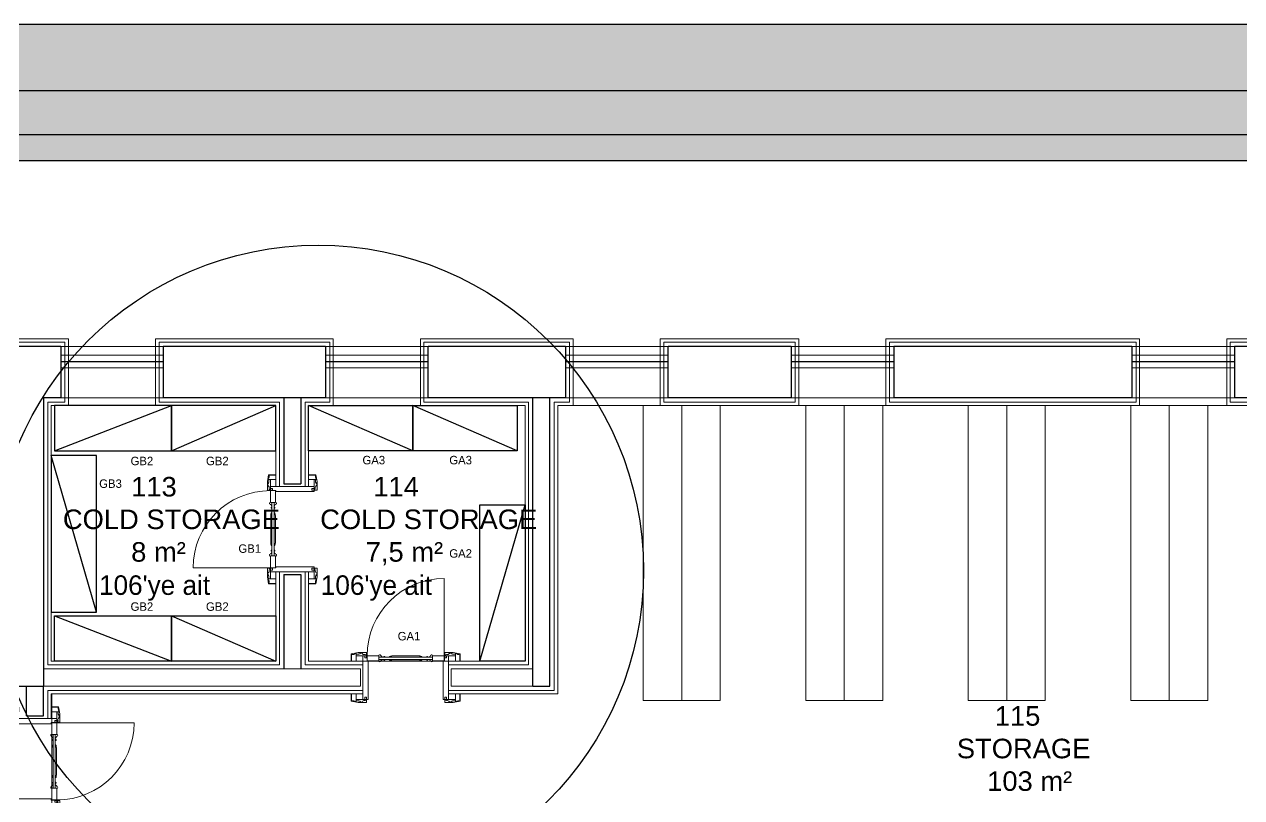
# Model space of a CAD drawing. Header units: millimetres. Extents: x 4346 to 24970, y -10214 to -5839.
# Drawn here: x 14604 to 16027, y -6885 to -5981 of the extents above; entities that cross this region are included whole.
import ezdxf

# ---------------------------------------------------------------- set-up
doc = ezdxf.new("R2010")
doc.units = ezdxf.units.MM
doc.layers.add('a_mermer', color=143, linetype='Continuous', lineweight=0, transparency=0.2)
doc.layers.add('a_parke', color=35, linetype='Continuous', lineweight=0, transparency=0.2)
for name, color, linetype, lineweight in [('Duvar', 7, 'Continuous', 30), ('duvar mevcut', 55, 'Continuous', 30), ('kırılabilir duvar', 163, 'Continuous', 30), ('QAPI_UST_KESIM', 1, 'Continuous', 5), ('TEFRIS', 11, 'Continuous', 15), ('WL - ALÇIPAN KAPLAMA', 30, 'Continuous', 15), ('YAZıMAHAL', 152, 'Continuous', 20)]:
    doc.layers.add(name, color=color, linetype=linetype, lineweight=lineweight)
doc.layers.add('S2000-002 Çizgi', color=1, linetype='Continuous')
doc.styles.add('STYLUS BT', font='stylu.ttf')
doc.styles.add('TAKSİM', font='GOTHIC.TTF', dxfattribs={"height": 20})

# ---------------------------------------------------------------- blocks, each defined once
blk = doc.blocks.new('kapipervaz')
at = {"layer": 'QAPI_UST_KESIM'}
for p, q in [((76393.2, 185959.7), (76395.2, 185959.7)), ((76393.2, 185959.7), (76393.2, 185956.3)), ((76393.2, 185957.2), (76405.6, 185957.2)), ((76395.2, 185959.7), (76395.2, 185957.2)), ((76402.2, 185954.9), (76400.8, 185954.9)), ((76405.6, 185955.5), (76402.2, 185955.5)), ((76402.2, 185955.5), (76402.2, 185954.9)), ((76405.6, 185957.2), (76405.6, 185963.7)), ((76405.6, 185963.7), (76410.8, 185963.7)), ((76405.6, 185957.2), (76405.6, 185955.5)), ((76405.6, 185955.5), (76405.6, 185955.1)), ((76407, 185955.1), (76407.2, 185955.1)), ((76410.8, 185963.7), (76410.8, 185955.7))]:
    blk.add_line(p, q, dxfattribs=at)
for centre, radius, start, end in [((76393.3, 185956.3), 0.154, 164.5943, 245.8606), ((76393.7, 185953.6), 2.61, 60.471, 98.9376), ((76395.2, 185956), 0.275, 217.0222, 348.7051), ((76395.7, 185952.3), 3.62, 35.9499, 94.6026), ((76399.6, 185955.1), 1.15, 211.4655, 352.0444), ((76406.3, 185955.3), 0.766, 199.2135, 337.6241), ((76409, 185953), 2.73, 74.455, 132.3462), ((76410.3, 185955.8), 0.516, 194.6871, 347.1328)]:
    blk.add_arc(centre, radius, start, end, dxfattribs=at)
blk = doc.blocks.new('papuc1')
at = {"layer": 'QAPI_UST_KESIM'}
for p, q in [((76393.2, 185928.6), (76401.3, 185930.1)), ((76393.2, 185920), (76393.2, 185928.6)), ((76401.3, 185930.1), (76411.2, 185930.1)), ((76411.2, 185925.7), (76411.2, 185930.1))]:
    blk.add_line(p, q, dxfattribs=at)
blk = doc.blocks.new('kk')
at = {"layer": 'QAPI_UST_KESIM'}
for p, q in [((-22.3, 93.9), (28.9, 93.9)), ((-22.3, 89.6), (-22.3, 87.8)), ((-22.3, 87.8), (22.3, 87.8)), ((22.3, 89.2), (22.3, 87.8)), ((22.8, 89), (28.9, 89)), ((22.8, 75.2), (22.8, 89)), ((28.8, 75.2), (28.8, 89)), ((22.6, 72.9), (22.6, 73.2)), ((25.8, 75.2), (22.8, 75.2)), ((24.5, 71.3), (23.9, 71.3)), ((24.5, 75.2), (24.5, 12.6)), ((25.7, 75.2), (28.8, 75.2)), ((27, 75.2), (27, 12.6)), ((27, 71.3), (27.6, 71.3)), ((28.9, 72.9), (28.9, 73.2)), ((23.3, 60.1), (23, 60.1)), ((23, 60.1), (23, 54.5)), ((28.2, 60.1), (28.5, 60.1)), ((28.5, 60.1), (28.5, 54.5)), ((23, 27.6), (23, 54.5)), ((28.5, 27.6), (28.5, 54.5)), ((22.6, 14.9), (22.6, 14.6)), ((23.3, 27.6), (23, 27.6)), ((24.5, 16.5), (23.9, 16.5)), ((27, 16.5), (27.6, 16.5)), ((28.2, 27.6), (28.5, 27.6)), ((28.9, 14.9), (28.9, 14.6)), ((-22.3, -1.8), (-22.3, 0)), ((-22.3, 0), (22.3, 0)), ((22.3, -1.4), (22.3, 0)), ((22.8, 12.6), (22.8, -1.2)), ((25.8, 12.6), (22.8, 12.6)), ((25.7, 12.6), (28.8, 12.6)), ((28.8, 12.6), (28.8, -1.2)), ((-22.3, -6.1), (28.9, -6.1)), ((22.8, -1.2), (28.9, -1.2)), ((28.8, -1.2), (22.8, -1.2))]:
    blk.add_line(p, q, dxfattribs=at)
for points in [[(22.3, 89.2), (28.8, 89.2), (28.8, 89.6)], [(28.8, -1.8), (28.8, -1.4), (22.3, -1.4)], [(28.9, -1.2), (119.1, -1.2)]]:
    blk.add_lwpolyline(points, dxfattribs=at)
for points in [[(24.6, 68.3), (24.1, 68.3), (24.1, 68.5, -1), (24.1, 69.5), (24.1, 69.8), (24.6, 69.8)], [(27, 68.3), (27.5, 68.3), (27.5, 68.5, 1), (27.5, 69.5), (27.5, 69.8), (27, 69.8)], [(24.5, 18), (24, 18), (24, 18.3, -1), (24, 19.3), (24, 19.5), (24.5, 19.5)], [(27, 18), (27.5, 18), (27.5, 18.3, 1), (27.5, 19.3), (27.5, 19.5), (27, 19.5)]]:
    blk.add_lwpolyline(points, format="xyb", dxfattribs=at)
for centre, radius, start, end in [((28.9, -1.2), 90.2, 0, 90), ((28.9, -1.2), 90.2, 0, 90), ((22.8, 74.4), 1.2, 89.5197, 264.3977), ((22, 71), 2, 6.7173, 70.3239), ((29.6, 71), 2, 109.6761, 173.2827), ((28.8, 74.4), 1.2, 275.6023, 90.4803), ((36.4, 60.7), 13.1, 175.8979, 182.55), ((25.3, 61.5), 1.92, 113.3486, 175.4857), ((26.3, 61.5), 1.92, 4.5143, 66.6514), ((15.1, 60.7), 13.1, 357.45, 4.1021), ((22.8, 13.4), 1.2, 95.6023, 270.4803), ((22, 16.8), 2, 289.6761, 353.2827), ((36.4, 27.1), 13.1, 177.45, 184.1021), ((25.3, 26.3), 1.92, 184.5143, 246.6514), ((26.3, 26.3), 1.92, 293.3486, 355.4857), ((29.6, 16.8), 2, 186.7173, 250.3239), ((15.1, 27.1), 13.1, 355.8979, 2.55), ((28.8, 13.4), 1.2, 269.5197, 84.3977)]:
    blk.add_arc(centre, radius, start, end, dxfattribs=at)
at = {"layer": 'QAPI_UST_KESIM', "extrusion": (0, 0, -1), "zscale": -1}
for name, p, rotation in [('papuc1', (-185904.3, 76500.8), 270), ('kapipervaz', (185979.4, -76303.6), 90.00000000000001), ('kapipervaz', (-185986, 76391.4), 270), ('papuc1', (185897.7, -76413), 90.00000000000001)]:
    blk.add_blockref(name, p, dxfattribs=dict(at, rotation=rotation))
at = {"layer": 'QAPI_UST_KESIM'}
for name, p, rotation in [('papuc1', (-185897.7, 76500.8), 270), ('kapipervaz', (185986, -76303.6), 90.00000000000001), ('papuc1', (185904.3, -76413), 90.00000000000001), ('kapipervaz', (-185979.4, 76391.4), 270)]:
    blk.add_blockref(name, p, dxfattribs=dict(at, rotation=rotation))

msp = doc.modelspace()

# ---------------------------------------------------------------- hatches: boundary and pattern name
at = {"layer": 'Duvar'}
h = msp.add_hatch(color=256, dxfattribs=at)
h.dxf.hatch_style = 1
h.paths.add_polyline_path([(11668.2, -10136.8), (17499.2, -10136.8), (17499.2, -6058.9), (11668.2, -6058.9)], flags=16)
h.paths.add_polyline_path([(11590.6, -10214.3), (17576.7, -10214.3), (17576.7, -5981.3), (11590.6, -5981.3)])
at = {"layer": 'Duvar', "true_color": 0x636466}
h = msp.add_hatch(color=251, dxfattribs=at)
h.dxf.hatch_style = 1
h.paths.add_polyline_path([(11719.9, -10085.1), (17447.5, -10085.1), (17447.5, -6110.6), (11719.9, -6110.6)], flags=16)
h.paths.add_polyline_path([(11668.2, -10136.8), (17499.2, -10136.8), (17499.2, -6058.9), (11668.2, -6058.9)])
at = {"layer": 'Duvar'}
h = msp.add_hatch(color=256, dxfattribs=at)
h.dxf.hatch_style = 1
h.paths.add_polyline_path([(11750.1, -10054.9), (17417.3, -10054.9), (17417.3, -6140.7), (11750.1, -6140.7)], flags=16)
h.paths.add_polyline_path([(11719.9, -10085.1), (17447.5, -10085.1), (17447.5, -6110.6), (11719.9, -6110.6)])

# ---------------------------------------------------------------- linework, layer by layer
at = {"color": 5, "lineweight": 0}
for p, q in [((14646.7, -6357.8), (14766.7, -6357.8)), ((14956.4, -6357.8), (15076.4, -6357.8)), ((15236.7, -6357.8), (15356.7, -6357.8)), ((15500.5, -6357.8), (15620.5, -6357.8)), ((15898.9, -6357.8), (16018.9, -6357.8)), ((14646.7, -6367.8), (14766.7, -6367.8)), ((14956.4, -6367.8), (15076.4, -6367.8)), ((15236.7, -6367.8), (15356.7, -6367.8)), ((15500.5, -6367.8), (15620.5, -6367.8)), ((15898.9, -6367.8), (16018.9, -6367.8)), ((14646.7, -6382.8), (14766.7, -6382.8)), ((14956.4, -6382.8), (15076.4, -6382.8)), ((15236.7, -6382.8), (15356.7, -6382.8)), ((15500.5, -6382.8), (15620.5, -6382.8)), ((15898.9, -6382.8), (16018.9, -6382.8)), ((14646.7, -6417.8), (14766.7, -6417.8)), ((14956.4, -6417.8), (15076.4, -6417.8)), ((15236.7, -6417.8), (15356.7, -6417.8)), ((15500.5, -6417.8), (15620.5, -6417.8)), ((15898.9, -6417.8), (16018.9, -6417.8))]:
    msp.add_line(p, q, dxfattribs=at)
at = {"color": 5, "lineweight": 30}
for p, q in [((14646.7, -6375.3), (14766.7, -6375.3)), ((14956.4, -6375.3), (15076.4, -6375.3)), ((15236.7, -6375.3), (15356.7, -6375.3)), ((15500.5, -6375.3), (15620.5, -6375.3)), ((15898.9, -6375.3), (16018.9, -6375.3))]:
    msp.add_line(p, q, dxfattribs=at)
at = {"layer": 'a_mermer'}
for points in [[(14898.4, -6725.8), (14635.7, -6725.8), (14635.7, -6426.8), (14898.4, -6426.8)], [(14936.4, -6426.8), (15189.7, -6426.8), (15189.7, -6725.8), (14936.4, -6725.8)], [(15227.7, -6426.8), (16662.7, -6426.8), (16662.7, -6764.9)], [(14635.7, -6763.8), (14636.4, -6763.8), (14636.4, -6921.8), (14636.4, -6921.8)], [(14635.7, -6792.8), (14635.7, -6763.8)]]:
    msp.add_lwpolyline(points, dxfattribs=at)
at = {"layer": 'Duvar'}
for p, q in [((14907.4, -6417.8), (14907.4, -6518.4)), ((14927.4, -6417.8), (14927.4, -6518.4)), ((15198.7, -6754.8), (15198.7, -6417.8)), ((15218.7, -6754.8), (15218.7, -6417.8)), ((14907.4, -6518.4), (14927.4, -6518.4)), ((14907.4, -6624.4), (14907.4, -6734.8)), ((14907.4, -6624.4), (14927.4, -6624.4)), ((14927.4, -6624.4), (14927.4, -6734.8)), ((15198.7, -6754.8), (15218.7, -6754.8)), ((14606.7, -6789.5), (14626.7, -6789.5))]:
    msp.add_line(p, q, dxfattribs=at)
for points in [[(11590.6, -10214.3), (17576.7, -10214.3), (17576.7, -5981.3), (11590.6, -5981.3)], [(11668.2, -10136.8), (17499.2, -10136.8), (17499.2, -6058.9), (11668.2, -6058.9)], [(11719.9, -10085.1), (17447.5, -10085.1), (17447.5, -6110.6), (11719.9, -6110.6)], [(11750.1, -10054.9), (17417.3, -10054.9), (17417.3, -6140.7), (11750.1, -6140.7)]]:
    msp.add_lwpolyline(points, close=True, dxfattribs=at)
for points in [[(14606.7, -6789.5), (14606.7, -6754.8)], [(14626.7, -6789.5), (14626.7, -6754.8)]]:
    msp.add_lwpolyline(points, dxfattribs=at)
msp.add_circle((14947.8, -6619.7), 380.3, dxfattribs=at)
at = {"layer": 'duvar mevcut', "lineweight": 30}
for p, q in [((14766.7, -6357.8), (14766.7, -6417.8)), ((15076.4, -6417.8), (15076.4, -6357.8)), ((15356.7, -6417.8), (15356.7, -6357.8))]:
    msp.add_line(p, q, dxfattribs=at)
for points in [[(14646.7, -6357.8), (14566.7, -6357.8)], [(14646.7, -6357.8), (14646.7, -6417.8)], [(14956.4, -6357.8), (14766.7, -6357.8)], [(14956.4, -6357.8), (14956.4, -6417.8)], [(15236.7, -6357.8), (15076.4, -6357.8)], [(15236.7, -6357.8), (15236.7, -6417.8)], [(15500.5, -6357.8), (15356.7, -6357.8)], [(15500.5, -6357.8), (15500.5, -6417.8)], [(15898.9, -6357.8), (15620.5, -6357.8)], [(15620.5, -6357.8), (15620.5, -6417.8)], [(15898.9, -6357.8), (15898.9, -6417.8)], [(16219.5, -6357.8), (16018.9, -6357.8)], [(16018.9, -6357.8), (16018.9, -6417.8)], [(14626.7, -6417.8), (14626.7, -6754.8)], [(14646.7, -6417.8), (14626.7, -6417.8)], [(14956.4, -6417.8), (14766.7, -6417.8)], [(15236.7, -6417.8), (15076.4, -6417.8)], [(15500.5, -6417.8), (15356.7, -6417.8)], [(15898.9, -6417.8), (15620.5, -6417.8)], [(16219.5, -6417.8), (16018.9, -6417.8)], [(14431.7, -6754.8), (14626.7, -6754.8)]]:
    msp.add_lwpolyline(points, dxfattribs=at)
at = {"layer": 'kırılabilir duvar', "lineweight": 13}
msp.add_lwpolyline([(14626.7, -6734.8), (14626.7, -6754.8), (14997.1, -6754.8), (14997.1, -6734.8)], close=True, dxfattribs=at)
msp.add_lwpolyline([(15198.7, -6734.8), (15103.1, -6734.8), (15103.1, -6754.8), (15198.7, -6754.8)], dxfattribs=at)
at = {"layer": 'S2000-002 Çizgi'}
for p, q in [((14639.4, -6479.8), (14776.4, -6426.8)), ((14776.4, -6479.8), (14898.4, -6426.8)), ((15058.4, -6479.8), (14936.4, -6426.8)), ((15180.4, -6479.8), (15058.4, -6426.8)), ((14688.7, -6668.3), (14635.7, -6485.3)), ((15136.7, -6725.8), (15189.7, -6542.8)), ((14639.4, -6672.8), (14776.4, -6725.8)), ((14776.4, -6672.8), (14898.4, -6725.8))]:
    msp.add_line(p, q, dxfattribs=at)
for points in [[(14639.4, -6479.8), (14776.4, -6479.8), (14776.4, -6426.8), (14639.4, -6426.8)], [(14776.4, -6479.8), (14898.4, -6479.8), (14898.4, -6426.8), (14776.4, -6426.8)], [(15058.4, -6479.8), (14936.4, -6479.8), (14936.4, -6426.8), (15058.4, -6426.8)], [(15180.4, -6479.8), (15058.4, -6479.8), (15058.4, -6426.8), (15180.4, -6426.8)], [(14688.7, -6668.3), (14688.7, -6485.3), (14635.7, -6485.3), (14635.7, -6668.3)], [(15136.7, -6725.8), (15136.7, -6542.8), (15189.7, -6542.8), (15189.7, -6725.8)], [(14639.4, -6672.8), (14776.4, -6672.8), (14776.4, -6725.8), (14639.4, -6725.8)], [(14776.4, -6672.8), (14898.4, -6672.8), (14898.4, -6725.8), (14776.4, -6725.8)]]:
    msp.add_lwpolyline(points, close=True, dxfattribs=at)
at = {"layer": 'TEFRIS'}
for points in [[(15327.7, -6771.5), (15327.7, -6426.8), (15372.7, -6426.8), (15372.7, -6771.5), (15327.7, -6771.5)], [(15372.7, -6771.5), (15372.7, -6426.8), (15417.7, -6426.8), (15417.7, -6771.5), (15372.7, -6771.5)], [(15517.7, -6771.5), (15517.7, -6426.8), (15562.7, -6426.8), (15562.7, -6771.5), (15517.7, -6771.5)], [(15562.7, -6771.5), (15562.7, -6426.8), (15607.7, -6426.8), (15607.7, -6771.5), (15562.7, -6771.5)], [(15707.7, -6771.5), (15707.7, -6426.8), (15752.7, -6426.8), (15752.7, -6771.5), (15707.7, -6771.5)], [(15752.7, -6771.5), (15752.7, -6426.8), (15797.7, -6426.8), (15797.7, -6771.5), (15752.7, -6771.5)], [(15897.7, -6771.5), (15897.7, -6426.8), (15942.7, -6426.8), (15942.7, -6771.5), (15897.7, -6771.5)], [(15942.7, -6771.5), (15942.7, -6426.8), (15987.7, -6426.8), (15987.7, -6771.5), (15942.7, -6771.5)]]:
    msp.add_lwpolyline(points, dxfattribs=at)
at = {"layer": 'WL - ALÇIPAN KAPLAMA'}
for p, q in [((14898.4, -6426.8), (14898.4, -6521.4)), ((14902.4, -6422.8), (14902.4, -6521.4)), ((14932.4, -6422.8), (14932.4, -6521.4)), ((14936.4, -6426.8), (14936.4, -6521.4)), ((14898.4, -6621.4), (14898.4, -6725.8)), ((14902.4, -6621.4), (14902.4, -6729.8)), ((14932.4, -6621.4), (14932.4, -6729.8)), ((14936.4, -6621.4), (14936.4, -6725.8))]:
    msp.add_line(p, q, dxfattribs=at)
for points in [[(14221.2, -6387.8), (14557.7, -6387.8), (14557.7, -6348.8), (14655.7, -6348.8), (14655.7, -6426.8), (14635.7, -6426.8), (14635.7, -6725.8), (14898.4, -6725.8)], [(14221.2, -6391.8), (14561.7, -6391.8), (14561.7, -6352.8), (14651.7, -6352.8), (14651.7, -6422.8), (14631.7, -6422.8), (14631.7, -6729.8), (14902.4, -6729.8)], [(14898.4, -6426.8), (14757.7, -6426.8), (14757.7, -6348.8), (14965.4, -6348.8), (14965.4, -6426.8), (14936.4, -6426.8)], [(14902.4, -6422.8), (14761.7, -6422.8), (14761.7, -6352.8), (14961.4, -6352.8), (14961.4, -6422.8), (14932.4, -6422.8)], [(15100.1, -6725.8), (15189.7, -6725.8), (15189.7, -6426.8), (15067.4, -6426.8), (15067.4, -6348.8), (15245.7, -6348.8), (15245.7, -6426.8), (15227.7, -6426.8), (15227.7, -6757.8)], [(15100.1, -6729.8), (15193.7, -6729.8), (15193.7, -6422.8), (15071.4, -6422.8), (15071.4, -6352.8), (15241.7, -6352.8), (15241.7, -6422.8), (15223.7, -6422.8), (15223.7, -6757.8)], [(14932.4, -6729.8), (15000.1, -6729.8)], [(14936.4, -6725.8), (15000.1, -6725.8)], [(15223.7, -6757.8), (15223.7, -6759.8), (15100.1, -6759.8)], [(15227.7, -6757.8), (15227.7, -6763.8), (15100.1, -6763.8)], [(15000.1, -6759.8), (14631.7, -6759.8)], [(14631.7, -6792.8), (14631.7, -6759.8)], [(15000.1, -6763.8), (14635.7, -6763.8)]]:
    msp.add_lwpolyline(points, dxfattribs=at)
for points in [[(15509.5, -6426.8), (15347.7, -6426.8), (15347.7, -6348.8), (15509.5, -6348.8)], [(15505.5, -6422.8), (15351.7, -6422.8), (15351.7, -6352.8), (15505.5, -6352.8)], [(15907.9, -6426.8), (15611.5, -6426.8), (15611.5, -6348.8), (15907.9, -6348.8)], [(15903.9, -6422.8), (15615.5, -6422.8), (15615.5, -6352.8), (15903.9, -6352.8)], [(16228.5, -6426.8), (16009.9, -6426.8), (16009.9, -6348.8), (16228.5, -6348.8)], [(16224.5, -6422.8), (16013.9, -6422.8), (16013.9, -6352.8), (16224.5, -6352.8)]]:
    msp.add_lwpolyline(points, close=True, dxfattribs=at)

# ---------------------------------------------------------------- block references
at = {"layer": 'a_parke', "xscale": -1}
msp.add_blockref('kk', (14920.7, -6615.3), dxfattribs=at)
at = {"layer": 'a_parke', "rotation": 90.00000000000001}
msp.add_blockref('kk', (15094, -6748.1), dxfattribs=at)
at = {"layer": 'a_parke', "xscale": -1, "rotation": 180}
msp.add_blockref('kk', (14613.4, -6798.9), dxfattribs=at)

# ---------------------------------------------------------------- texts
at = {"style": 'TAKSİM'}
for s, p in [('GB2', (14728.4, -6496.6)), ('GB2', (14816.6, -6496.6)), ('GA3', (14999.5, -6495.6)), ('GA3', (15101, -6495.6)), ('GB3', (14691.7, -6523.1)), ('GB1', (14854.5, -6599)), ('GA2', (15101, -6604.7)), ('GB2', (14728.4, -6666.8)), ('GB2', (14816.6, -6666.8)), ('GA1', (15040.7, -6701.4))]:
    msp.add_text(s, height=9.9, dxfattribs=at).set_placement(p)
at = {"layer": 'YAZıMAHAL', "style": 'STYLUS BT'}
for p in [(14691.5, -6648.2), (14950.8, -6648.2)]:
    msp.add_text("106'ye ait", height=22.86, dxfattribs=at).set_placement(p)
at = {"layer": 'YAZıMAHAL', "lineweight": 5, "char_height": 22.861, "width": 296.399, "attachment_point": 1, "style": 'STYLUS BT'}
for s, insert in [('{\\fArial|b0|i0|c162|p34;          113\\P COLD STORAGE\\P          \\C1;8 m²\\C256; \\C1;     \\C256;     \\C1;                 }', (14640.4, -6510.3)), ('{\\fArial|b0|i0|c162|p34;           114\\P    COLD STORAGE \\P          \\C1;7,5 m²\\C256; \\C1;     \\C256;     \\C1;                 }', (14914.6, -6510.3)), ('{\\fArial|b0|i0|c162|p34;           115\\P      STORAGE\\P          \\C1;103 m²\\C256;         \\C1; \\C256; \\C1;     \\C256;     \\C1;                 }', (15641.1, -6778.2))]:
    msp.add_mtext(s, dxfattribs=dict(at, insert=insert))

doc.saveas('drawing.dxf')
